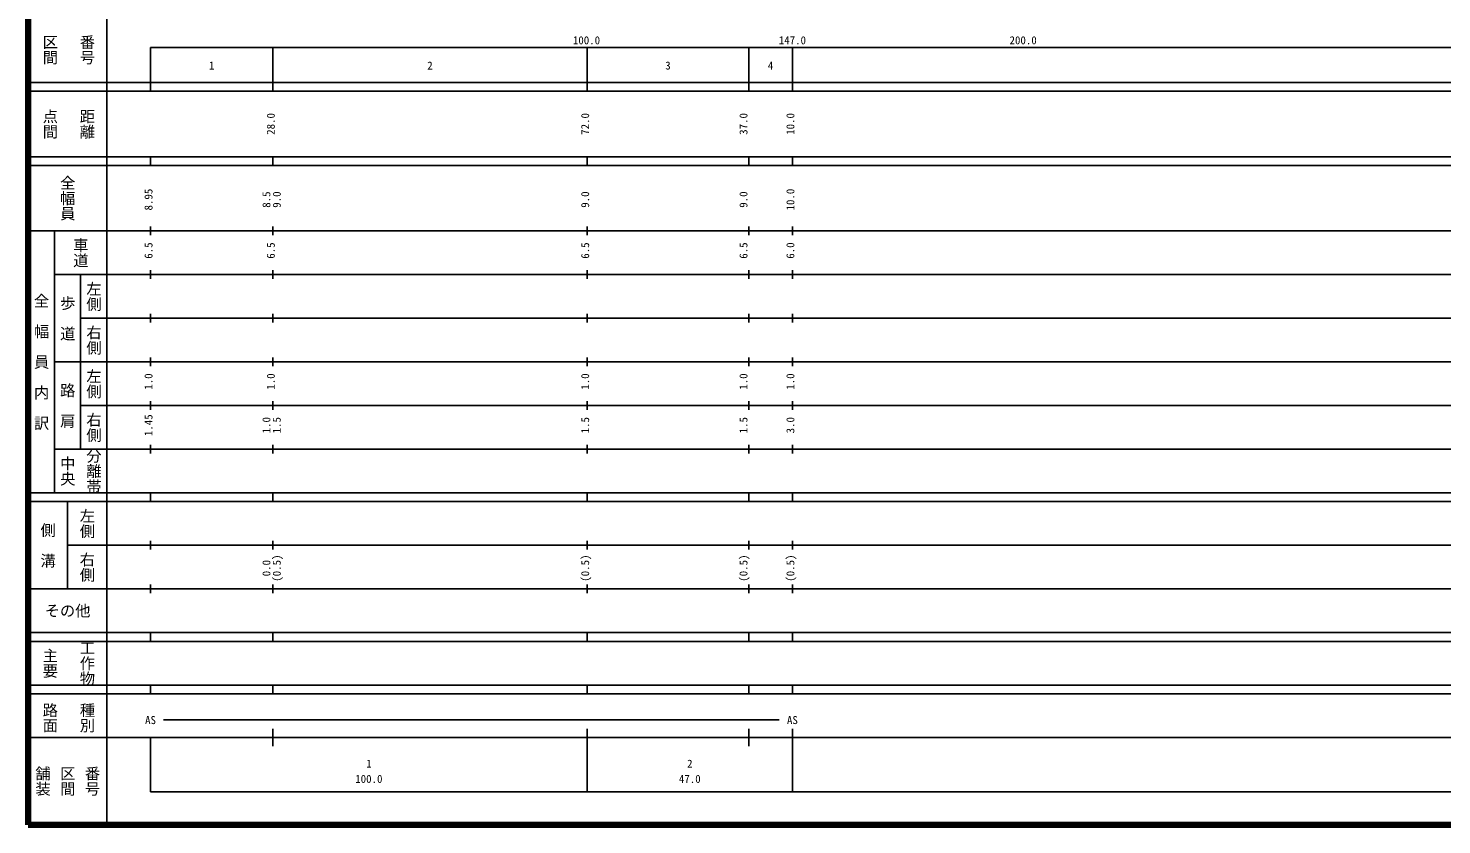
# Model space of a CAD drawing. Units: millimetres on the paper, enlarged 1000 times. Extents: x 40000 to 680000, y 20000 to 380000.
# Drawn here: x 40000 to 363711, y 20000 to 202409 of the extents above; entities that cross this region are included whole.
import ezdxf
from ezdxf.enums import TextEntityAlignment as Align

# ---------------------------------------------------------------- set-up
doc = ezdxf.new("R2010")
doc.units = ezdxf.units.MM
doc.header["$LTSCALE"] = 1000
doc.layers.add('M-TTL', color=2, linetype='Continuous', lineweight=140)
doc.layers.add('M-TTL-BAND', color=7, linetype='Continuous', lineweight=25)
doc.styles.add('@ＭＳ ゴシック', font='')
doc.styles.add('ＭＳ ゴシック', font='')
doc.styles.get('@ＭＳ ゴシック').set_extended_font_data('@MS Gothic')
doc.styles.get('ＭＳ ゴシック').set_extended_font_data('MS Gothic')

msp = doc.modelspace()

# ---------------------------------------------------------------- linework, layer by layer
at = {"layer": 'M-TTL'}
for p, q in [((40000, 380000), (40000, 20000)), ((40000, 20000), (680000, 20000))]:
    msp.add_line(p, q, dxfattribs=at)
at = {"layer": 'M-TTL-BAND'}
for p, q in [((58000, 370000), (58000, 20000)), ((68000, 198000), (579000, 198000)), ((68000, 198000), (68000, 188000)), ((96000, 188000), (96000, 198000)), ((168000, 188000), (168000, 198000)), ((205000, 188000), (205000, 198000)), ((215000, 188000), (215000, 198000)), ((40000, 190000), (579000, 190000)), ((40000, 188000), (579000, 188000)), ((40000, 173000), (579000, 173000)), ((68000, 171000), (68000, 173000)), ((96000, 171000), (96000, 173000)), ((168000, 171000), (168000, 173000)), ((205000, 171000), (205000, 173000)), ((215000, 171000), (215000, 173000)), ((40000, 171000), (579000, 171000)), ((40000, 156000), (579000, 156000)), ((46000, 96000), (46000, 156000)), ((68000, 155000), (68000, 157000)), ((96000, 155000), (96000, 157000)), ((168000, 155000), (168000, 157000)), ((205000, 155000), (205000, 157000)), ((215000, 155000), (215000, 157000)), ((46000, 146000), (579000, 146000)), ((52000, 146000), (52000, 106000)), ((68000, 145000), (68000, 147000)), ((96000, 145000), (96000, 147000)), ((168000, 145000), (168000, 147000)), ((205000, 145000), (205000, 147000)), ((215000, 145000), (215000, 147000)), ((52000, 136000), (579000, 136000)), ((68000, 135000), (68000, 137000)), ((96000, 135000), (96000, 137000)), ((168000, 135000), (168000, 137000)), ((205000, 135000), (205000, 137000)), ((215000, 135000), (215000, 137000)), ((68000, 125000), (68000, 127000)), ((96000, 125000), (96000, 127000)), ((168000, 125000), (168000, 127000)), ((205000, 125000), (205000, 127000)), ((215000, 125000), (215000, 127000)), ((46000, 126000), (579000, 126000)), ((68000, 115000), (68000, 117000)), ((96000, 115000), (96000, 117000)), ((168000, 115000), (168000, 117000)), ((205000, 115000), (205000, 117000)), ((215000, 115000), (215000, 117000)), ((52000, 116000), (579000, 116000)), ((68000, 105000), (68000, 107000)), ((96000, 105000), (96000, 107000)), ((168000, 105000), (168000, 107000)), ((205000, 105000), (205000, 107000)), ((215000, 105000), (215000, 107000)), ((46000, 106000), (579000, 106000)), ((40000, 96000), (579000, 96000)), ((40000, 94000), (579000, 94000)), ((49000, 94000), (49000, 74000)), ((68000, 94000), (68000, 96000)), ((96000, 94000), (96000, 96000)), ((168000, 94000), (168000, 96000)), ((205000, 94000), (205000, 96000)), ((215000, 94000), (215000, 96000)), ((68000, 83000), (68000, 85000)), ((96000, 83000), (96000, 85000)), ((168000, 83000), (168000, 85000)), ((205000, 83000), (205000, 85000)), ((215000, 83000), (215000, 85000)), ((49000, 84000), (579000, 84000)), ((68000, 73000), (68000, 75000)), ((96000, 73000), (96000, 75000)), ((168000, 73000), (168000, 75000)), ((205000, 73000), (205000, 75000)), ((215000, 73000), (215000, 75000)), ((40000, 74000), (579000, 74000)), ((40000, 64000), (579000, 64000)), ((40000, 62000), (579000, 62000)), ((68000, 62000), (68000, 64000)), ((96000, 62000), (96000, 64000)), ((168000, 62000), (168000, 64000)), ((205000, 62000), (205000, 64000)), ((215000, 62000), (215000, 64000)), ((40000, 52000), (579000, 52000)), ((68000, 50000), (68000, 52000)), ((96000, 50000), (96000, 52000)), ((168000, 50000), (168000, 52000)), ((205000, 50000), (205000, 52000)), ((215000, 50000), (215000, 52000)), ((40000, 50000), (579000, 50000)), ((71000, 44000), (212000, 44000)), ((40000, 40000), (579000, 40000)), ((68000, 40000), (68000, 27500)), ((96000, 38000), (96000, 42000)), ((168000, 27500), (168000, 42000)), ((205000, 38000), (205000, 42000)), ((215000, 27500), (215000, 42000)), ((68000, 27500), (579000, 27500))]:
    msp.add_line(p, q, dxfattribs=at)

# ---------------------------------------------------------------- texts
at = {"layer": 'M-TTL-BAND', "style": '@ＭＳ ゴシック'}
for s, p in [('番号', (53500, 197500)), ('区間', (45000, 197500)), ('点間', (45000, 180500)), ('距離', (53500, 180500)), ('全幅員', (49000, 163500)), ('車道', (52000, 151000)), ('左側', (55000, 141000)), ('全\u3000幅\u3000員\u3000内\u3000訳', (43000, 126000)), ('歩\u3000道', (49000, 136000)), ('右側', (55000, 131000)), ('左側', (55000, 121000)), ('路\u3000肩', (49000, 116000)), ('右側', (55000, 111000)), ('中央', (49000, 101000)), ('分離帯', (55000, 101000)), ('左側', (53500, 89000)), ('側\u3000溝', (44500, 84000)), ('右側', (53500, 79000)), ('工作物', (53500, 57000)), ('主要', (45000, 57000)), ('路面', (45000, 44500)), ('種別', (53500, 44500)), ('舗装', (43333, 30000)), ('区間', (49000, 30000)), ('番号', (54667, 30000))]:
    msp.add_text(s, height=2566, rotation=270, dxfattribs=at).set_placement(p, align=Align.MIDDLE_CENTER)
at = {"layer": 'M-TTL-BAND', "style": 'ＭＳ ゴシック'}
for s, p in [('100.0', (167844, 198195)), ('147.0', (215000, 198195)), ('200.0', (267844, 198195)), ('1', (82000, 192405)), ('2', (132000, 192405)), ('3', (186500, 192405)), ('4', (210000, 192405)), ('AS', (68000, 42500)), ('AS', (215000, 42500)), ('1', (118000, 32523)), ('2', (191500, 32523)), ('100.0', (118000, 29033)), ('47.0', (191500, 29033))]:
    msp.add_text(s, height=1833, dxfattribs=at).set_placement(p, align=Align.BOTTOM_CENTER)
for s, p in [('28.0', (97000, 180500)), ('72.0', (169000, 180500)), ('37.0', (205258, 180500)), ('10.0', (216000, 180500)), ('8.95', (69000, 163174)), ('10.0', (216000, 163174)), ('8.5', (96000, 163174)), ('9.0', (98370, 163174)), ('9.0', (169000, 163174)), ('9.0', (205258, 163174)), ('6.5', (69000, 151500)), ('6.5', (97000, 151500)), ('6.5', (169000, 151500)), ('6.5', (205258, 151500)), ('6.0', (216000, 151500)), ('1.0', (69000, 121500)), ('1.0', (97000, 121500)), ('1.0', (169000, 121500)), ('1.0', (205258, 121500)), ('1.0', (216000, 121500)), ('1.45', (69000, 111500)), ('1.0', (96000, 111500)), ('1.5', (98370, 111500)), ('1.5', (169000, 111500)), ('1.5', (205258, 111500)), ('3.0', (216000, 111500)), ('(0.5)', (98370, 78764)), ('(0.5)', (169000, 78764)), ('(0.5)', (205258, 78764)), ('(0.5)', (216000, 78764)), ('0.0', (96000, 78764))]:
    msp.add_text(s, height=1833, rotation=90, dxfattribs=at).set_placement(p, align=Align.BOTTOM_CENTER)
msp.add_text('その他', height=2566, dxfattribs=at).set_placement((49000, 69000), align=Align.MIDDLE_CENTER)

doc.saveas('drawing.dxf')
